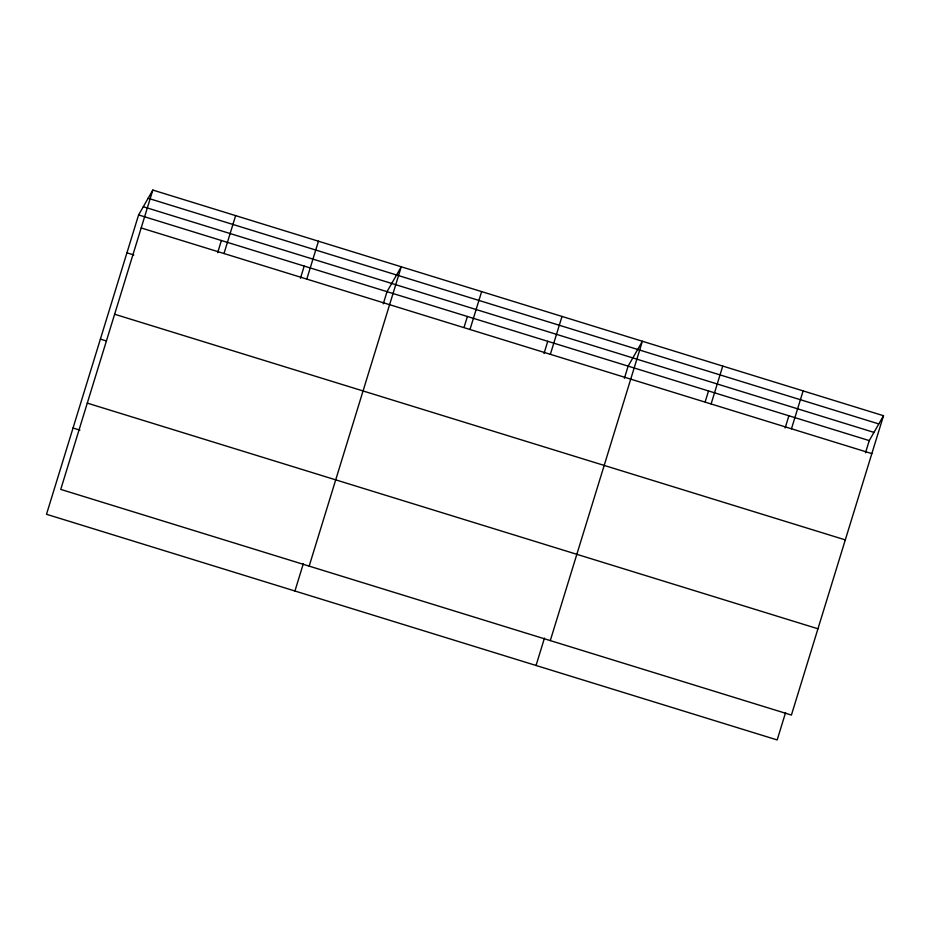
<?xml version="1.0" encoding="UTF-8"?>
<svg xmlns="http://www.w3.org/2000/svg" width="930" height="930" viewBox="0 0 930 930"><rect width="100%" height="100%" fill="white"/><g stroke="black" fill="none" stroke-linecap="round" stroke-linejoin="round"><path stroke-width="1.4" d="M152.834 190.057L60.741 489.401L791.407 715.065L883.5 415.722L152.834 190.057L138.593 214.935L46.5 514.278L777.166 739.943L785.594 712.554M217.655 252.693L221.398 240.51M223.991 253.53L235.639 215.632M300.46 278.268L304.203 266.085M306.795 279.105L318.455 241.207M294.926 591.003L303.354 563.615M383.265 303.843L387.02 291.66L401.26 266.782L309.167 566.126M464.058 327.314L467.395 316.491M469.976 329.499L481.635 291.602M544.015 353.493L547.758 341.31M550.351 354.318L562.011 316.433M536.04 665.473L544.469 638.085M624.39 378.312L628.134 366.129L642.386 341.252L550.293 640.596M705.184 401.783L708.509 390.949M711.101 403.969L722.75 366.071M785.141 427.951L788.884 415.78M791.465 428.788L803.125 390.891M865.505 452.782L869.259 440.599L883.5 415.722M148.137 198.264L878.804 423.929M143.29 206.727L873.956 432.392M138.593 214.935L869.259 440.599M141.174 227.955L871.84 453.608M126.933 252.832L133.839 254.96M114.634 314.235L845.3 539.888M100.394 339.113L105.915 340.822M87.292 403.12L817.958 628.785M73.04 428.009L79.945 430.137"/></g></svg>
